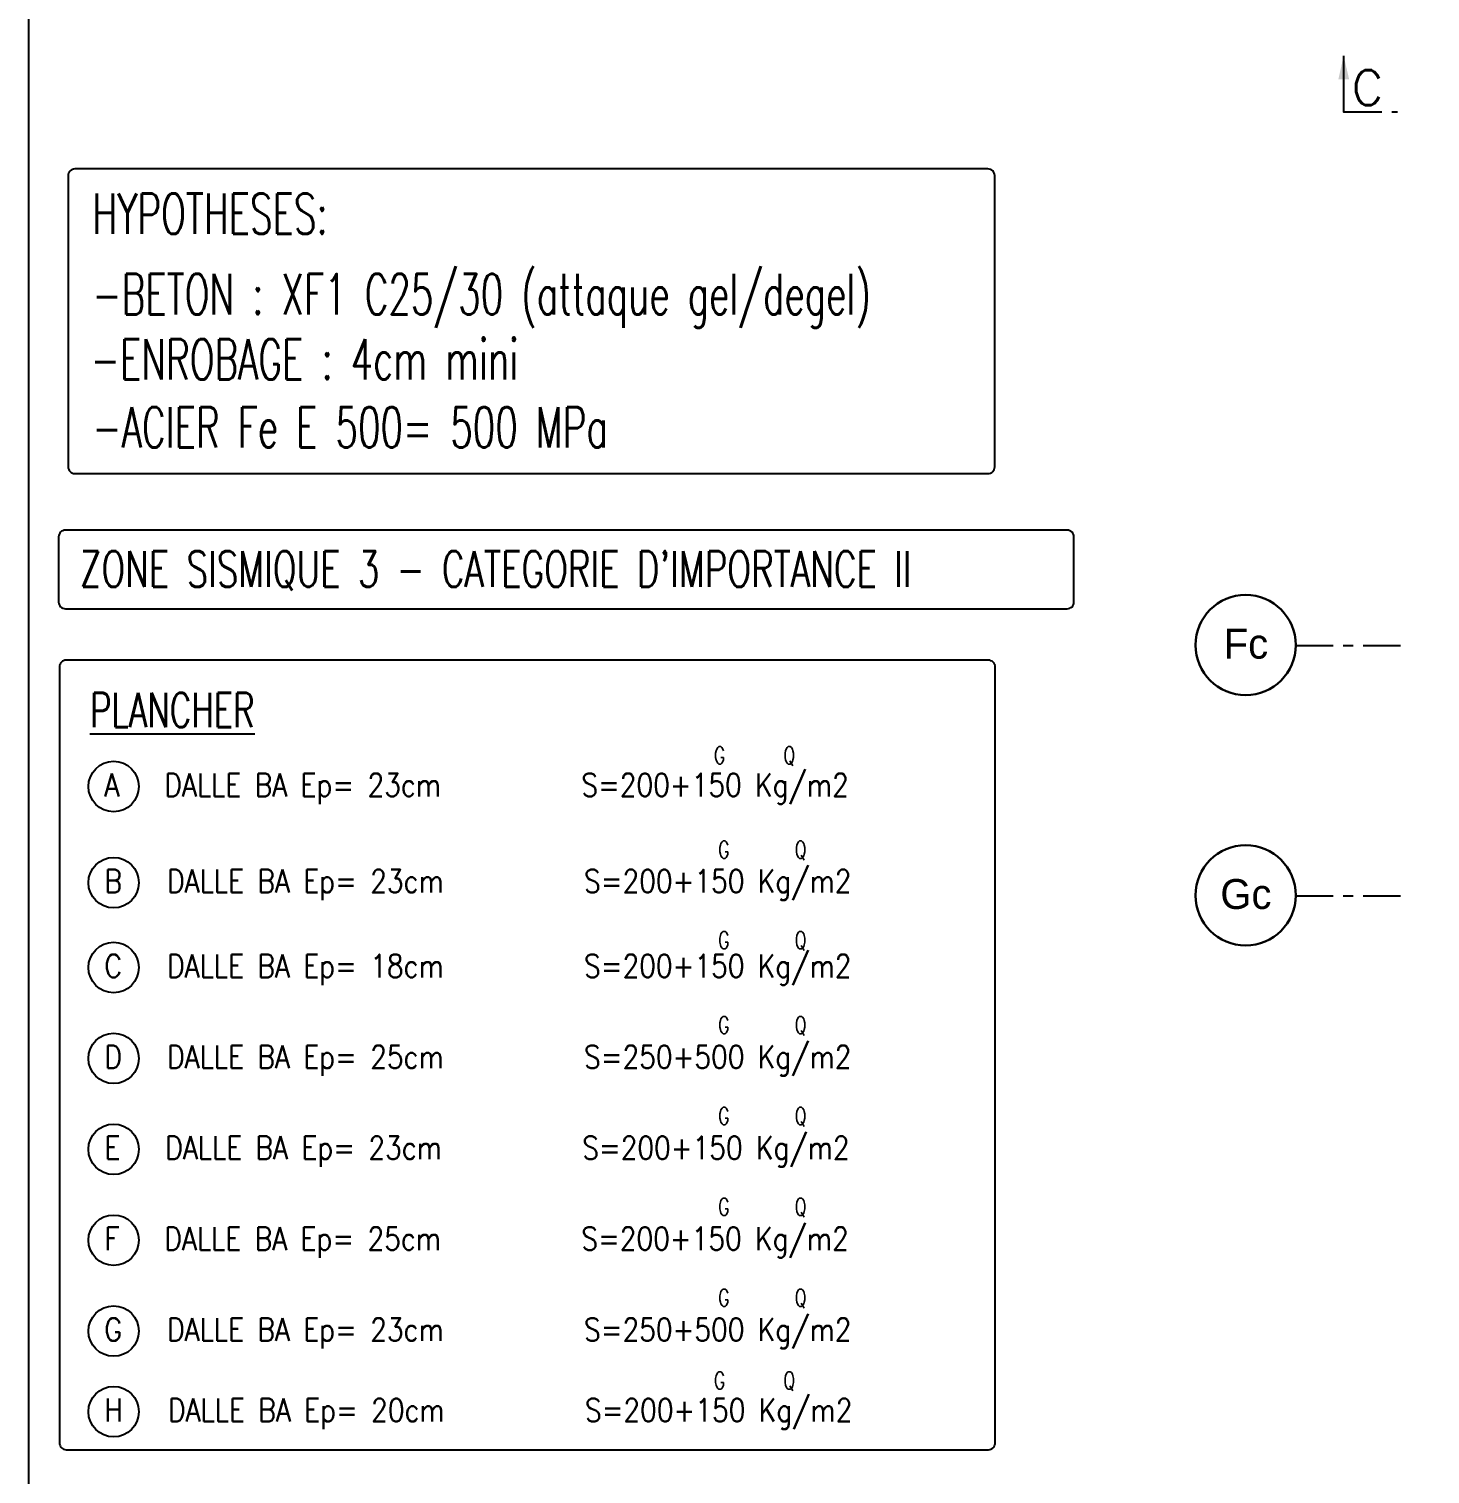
# Model space of a CAD drawing. Extents: x 308 to 437, y -199 to -146.
# Drawn here: x 307.85 to 321.9, y -183.37 to -168.87 of the extents above; entities that cross this region are included whole.
import ezdxf

# ---------------------------------------------------------------- set-up
doc = ezdxf.new("R2010")
doc.units = 0
doc.header["$LTSCALE"] = 0.5
doc.header["$MEASUREMENT"] = 0
doc.linetypes.add('AXES2', pattern=[1.125, 0.75, -0.125, 0.125, -0.125])
doc.layers.get('0').update_dxf_attribs({"linetype": 'CONTINUOUS'})
for name, color, linetype in [('A05-AXES', 13, 'AXES2'), ('A19-COTATIONS', 146, 'CONTINUOUS'), ('AXES', 6, 'AXES2'), ('CADRE-CART', 7, 'CONTINUOUS'), ('HABILLAGE', 7, 'CONTINUOUS'), ('REP-COUPES', 5, 'CONTINUOUS')]:
    doc.layers.add(name, color=color, linetype=linetype)
doc.styles.add('CGotH', font='GOTHIC.TTF')
doc.styles.add('ROMANS8', font='romans.shx', dxfattribs={"width": 0.7})

msp = doc.modelspace()

# ---------------------------------------------------------------- linework, layer by layer
at = {"layer": 'A19-COTATIONS', "color": 242, "lineweight": 30, "ltscale": 10, "true_color": 0xcd2027}
for centre in [(320.0526, -175.0513), (320.0526, -177.5613)]:
    msp.add_circle(centre, 0.5026, dxfattribs=at)
at = {"layer": 'AXES', "color": 1}
for p, q in [((320.5552, -175.0563), (321.6313, -175.0563)), ((320.5552, -177.5663), (321.6313, -177.5663))]:
    msp.add_line(p, q, dxfattribs=at)
at = {"layer": 'CADRE-CART', "color": 1}
msp.add_lwpolyline([(307.8533, -154.9648), (437.1328, -154.9648), (437.1328, -198.9648), (307.8533, -198.9648)], close=True, dxfattribs=at)
at = {"layer": 'CADRE-CART'}
for points in [[(308.3147, -170.2763, 0.4142136), (308.2471, -170.3439), (308.2471, -173.2638, 0.4142136), (308.3147, -173.3315), (317.4692, -173.3315, 0.4142136), (317.5368, -173.2638), (317.5368, -170.3439, 0.4142136), (317.4693, -170.2763)], [(308.2192, -173.8996, 0.4142136), (308.1516, -173.9672), (308.1516, -174.6199, 0.4142136), (308.2192, -174.6876), (318.2638, -174.6876, 0.4142136), (318.3314, -174.6199), (318.3314, -173.9672, 0.4142136), (318.2639, -173.8996)], [(308.2275, -175.2031, 0.4142136), (308.1599, -175.2707), (308.1599, -183.0533, 0.4142136), (308.2275, -183.1209), (317.4733, -183.1209, 0.4142136), (317.5409, -183.0533), (317.5409, -175.2707, 0.4142136), (317.4734, -175.2031)]]:
    msp.add_lwpolyline(points, format="xyb", close=True, dxfattribs=at)
at = {"layer": 'HABILLAGE', "color": 1}
for centre in [(308.7023, -176.4701), (308.7023, -177.4343), (308.7023, -178.2852), (308.7023, -179.1967), (308.7023, -180.1083), (308.7023, -181.0198), (308.7023, -181.9313), (308.7023, -182.7393)]:
    msp.add_circle(centre, 0.2527, dxfattribs=at)
at = {"layer": 'REP-COUPES'}
msp.add_line((321.5183, -169.7043), (321.5739, -169.7043), dxfattribs=at)
msp.add_lwpolyline([(321.0351, -169.143), (321.0351, -169.7043), (321.4167, -169.7043)], dxfattribs=at)
msp.add_solid([(321.0899, -169.3767), (321.0351, -169.143), (320.9825, -169.3767)], dxfattribs=at)

# ---------------------------------------------------------------- texts
at = {"color": 4, "style": 'ROMANS8', "width": 0.65}
for s, p in [('HYPOTHESES:', (308.4905, -170.9287)), ('-BETON : XF1 C25/30 (attaque gel/degel)', (308.4905, -171.7351)), ('-ENROBAGE : 4cm mini', (308.4732, -172.3882)), ('-ACIER Fe E 500= 500 MPa', (308.4905, -173.0698))]:
    msp.add_text(s, height=0.405, rotation=0, dxfattribs=at).set_placement(p)
at = {"layer": 'A05-AXES', "color": 1, "ltscale": 0.5, "char_height": 0.3, "width": 0.384, "attachment_point": 2, "rotation": 0.00168, "line_spacing_factor": 1.032839, "style": 'CGotH'}
for s, insert in [('Fc', (320.0552, -174.888)), ('Gc', (320.0552, -177.398))]:
    msp.add_mtext(s, dxfattribs=dict(at, insert=insert))
at = {"layer": 'CADRE-CART', "color": 4, "style": 'ROMANS8', "width": 0.7}
msp.add_text("ZONE SISMIQUE 3 - CATEGORIE D'IMPORTANCE II", height=0.36, dxfattribs=at).set_placement((308.3652, -174.469))
at = {"layer": 'HABILLAGE', "color": 3, "style": 'ROMANS8', "width": 0.7}
msp.add_text('%%UPLANCHER', height=0.342, dxfattribs=at).set_placement((308.4655, -175.8739))
at = {"layer": 'HABILLAGE', "color": 7, "style": 'ROMANS8', "width": 0.7}
for s, p in [('G', (314.723, -176.2447)), ('Q', (315.4192, -176.2447)), ('G', (314.7659, -177.1907)), ('Q', (315.5324, -177.1907)), ('G', (314.7659, -178.0985)), ('Q', (315.5324, -178.0985)), ('G', (314.7659, -178.9498)), ('Q', (315.5324, -178.9498)), ('G', (314.7659, -179.8613)), ('Q', (315.5324, -179.8613)), ('G', (314.7659, -180.7729)), ('Q', (315.5324, -180.7729)), ('G', (314.7659, -181.6844)), ('Q', (315.5324, -181.6844)), ('G', (314.723, -182.5139)), ('Q', (315.4192, -182.5139))]:
    msp.add_text(s, height=0.175, dxfattribs=at).set_placement(p)
at = {"layer": 'HABILLAGE', "color": 1, "style": 'ROMANS8', "width": 0.85}
for s, p in [('A   DALLE BA Ep= 23cm        S=200+150 Kg/m2', (308.6108, -176.5691)), ('B   DALLE BA Ep= 23cm        S=200+150 Kg/m2', (308.6108, -177.5333)), ('C   DALLE BA Ep= 18cm        S=200+150 Kg/m2', (308.6108, -178.3841)), ('D   DALLE BA Ep= 25cm        S=250+500 Kg/m2', (308.6108, -179.2957)), ('E   DALLE BA Ep= 23cm        S=200+150 Kg/m2', (308.6108, -180.2072)), ('F   DALLE BA Ep= 25cm        S=200+150 Kg/m2', (308.6108, -181.1188)), ('G   DALLE BA Ep= 23cm        S=250+500 Kg/m2', (308.6108, -182.0303)), ('H   DALLE BA Ep= 20cm        S=200+150 Kg/m2', (308.6108, -182.8382))]:
    msp.add_text(s, height=0.23, dxfattribs=at).set_placement(p)
at = {"layer": 'REP-COUPES', "style": 'ROMANS8'}
msp.add_text('C', height=0.35, dxfattribs=at).set_placement((321.1167, -169.6363))

doc.saveas('drawing.dxf')
